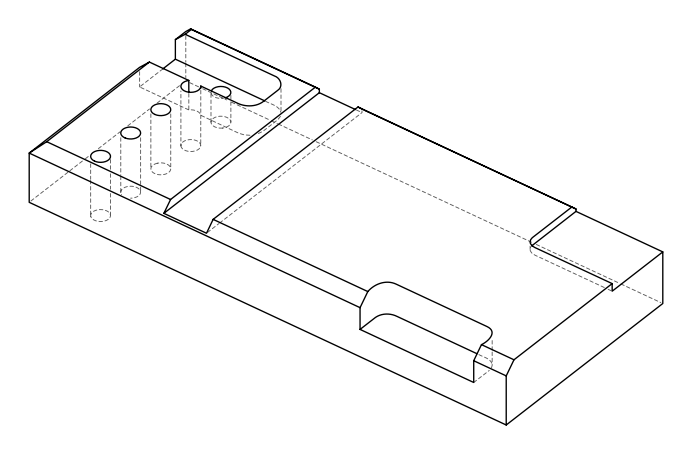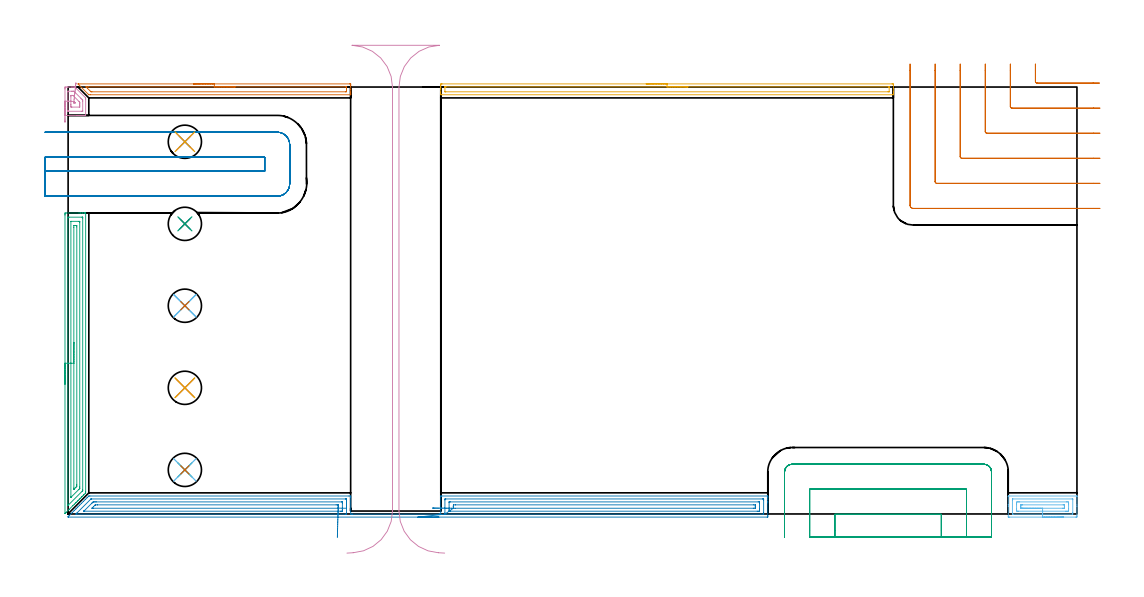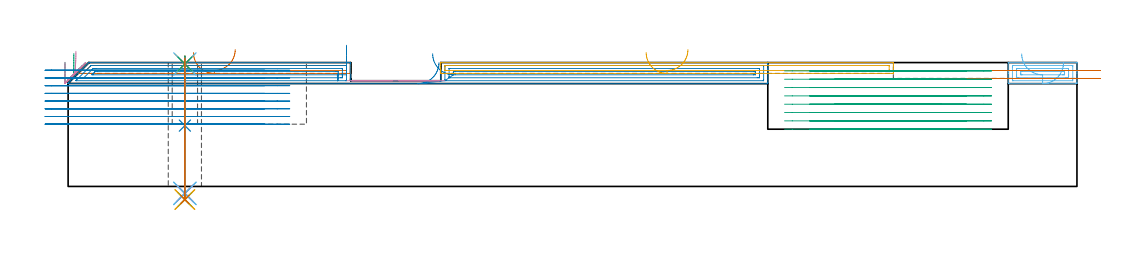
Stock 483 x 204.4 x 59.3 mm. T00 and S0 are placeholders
(PLAN: 25 operations, 13 tool changes, 48.2 min)
(1 AREA_MILL | FG_CHAMFER_SURFACE | UGT0205_001 | 2.24 min | 1859 mm3)
(2 AREA_MILL_1 | FG_CHAMFER_SURFACE_1 | UGT0205_001 | 10.01 min | 17399 mm3)
(3 AREA_MILL_2 | FG_CHAMFER_SURFACE_2 | UGT0205_001 | 4.67 min | 7018 mm3)
(4 AREA_MILL_3 | FG_CHAMFER_SURFACE_3 | UGT0205_001 | 0.6 min | 859 mm3)
(5 AREA_MILL_4 | FG_CHAMFER_SURFACE_4 | UGT0205_001 | 3.65 min | 3024 mm3)
(6 AREA_MILL_5 | FG_CHAMFER_SURFACE_5 | UGT0205_001 | 1.28 min | 1979 mm3)
(7 MILL_CORNER_NOTCH_RECTANGULAR | CORNER_NOTCH_RECTANGULAR | UGT0201_008 | Follow Part, ap 4, ae 75% | 2.65 min | 43957 mm3)
(8 MILL_SLOT | SLOT_PARTIAL_RECTANGULAR | UGT0201_008 | Follow Part, ap 4, ae 75% | 8.44 min | 154162 mm3)
(9 MILL_SLOT_1 | SLOT_PARTIAL_RECTANGULAR_1 | UGT0201_008 | Follow Part, ap 4, ae 75% | 10.9 min | 114329 mm3)
(10 MILL_RECTANGULAR_SLOT | SLOT_RECTANGULAR | UGT0201_019 | Follow Part, ap 10, ae 75% | 1.17 min | 74378 mm3)
(11 SPOT_DRILL | STEP1HOLE | NXT0321_9005460120000 | 0.03 min | 20 mm3)
(12 SPOT_DRILL_1 | STEP1HOLE_1 | NXT0321_9005460120000 | 0.03 min | 22 mm3)
(13 SPOT_DRILL_2 | STEP1HOLE_2 | NXT0321_9005460120000 | 0.03 min | 8 mm3)
(14 SPOT_DRILL_3 | STEP1HOLE_3 | NXT0321_9005460120000 | 0.04 min | 2 mm3)
(15 SPOT_DRILL_4 | STEP1HOLE_4 | NXT0321_9005460120000 | 0.03 min | 36 mm3)
(16 DRILL_THROUGH_HOLE_INTO_CENTER | STEP1HOLE | NXT0301_072 | 0.26 min | 4751 mm3)
(17 DRILL_TO_ENLARGE_THROUGH_HOLE | STEP1HOLE | UGT0301_241 | 0.27 min | 7025 mm3)
(18 DRILL_THROUGH_HOLE_INTO_CENTER_1 | STEP1HOLE_1 | NXT0301_072 | 0.26 min | 4721 mm3)
(19 DRILL_TO_ENLARGE_THROUGH_HOLE_1 | STEP1HOLE_1 | UGT0301_241 | 0.27 min | 7022 mm3)
(20 DRILL_THROUGH_HOLE_INTO_CENTER_2 | STEP1HOLE_2 | NXT0301_072 | 0.26 min | 4691 mm3)
(21 DRILL_TO_ENLARGE_THROUGH_HOLE_2 | STEP1HOLE_2 | UGT0301_241 | 0.27 min | 6341 mm3)
(22 DRILL_THROUGH_HOLE_INTO_CENTER_3 | STEP1HOLE_3 | NXT0301_072 | 0.15 min | 2391 mm3)
(23 DRILL_TO_ENLARGE_THROUGH_HOLE_3 | STEP1HOLE_3 | UGT0301_241 | 0.16 min | 3544 mm3)
(24 DRILL_THROUGH_HOLE_INTO_CENTER_4 | STEP1HOLE_4 | NXT0301_072 | 0.26 min | 4704 mm3)
(25 DRILL_TO_ENLARGE_THROUGH_HOLE_4 | STEP1HOLE_4 | UGT0301_241 | 0.27 min | 7007 mm3)
(TOOL UGT0205_001 | Chamfer Mill 20 x 3 x 45 deg. | D20 FL50 Z2)
(TOOL UGT0201_008 | End Mill 16 mm | D16 FL32 Z4)
(TOOL UGT0201_019 | End mill 40 mm | D40 FL63 Z6)
(TOOL NXT0321_9005460120000 | NC Spot Drill, 142deg, 12mm, Carbide, Uncoated | D12 PA142 FL30 Z2)
(TOOL NXT0301_072 | Carbide Drill 10.1mm [860.1-1010-051A1-MM 2214] | D10.1 PA140 FL71 Z2)
(TOOL UGT0301_241 | Twist Drill 15.9 mm | D15.9 PA118 FL120 Z2)
(OP 1 AREA_MILL)
G17 G21 G94 G90
T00 M6
G54
G17 G0 G90 X60. Y205.9 S1061 M3
G43 Z69.3 H0
Z64.1
G94 G1 X60.038 Z63.228 F250.
X60.152 Z62.364
X60.341 Z61.512
X60.603 Z60.68
X60.937 Z59.874
X61.34 Z59.1
X61.808 Z58.364
X62.34 Z57.672
X62.929 Z57.029
X63.572 Z56.44
X64.264 Z55.909
X65. Z55.44
X65.774 Z55.037
X66.58 Z54.703
X67.412 Z54.441
X68.264 Z54.252
X69.128 Z54.138
X70. Z54.1
X134.696 Y205.899 Z54.101
X135.103 Y205.896 Z54.102
X135.29 Y205.891 Z54.105
X135.3 Y205.495 Z54.5
Y205.212 Z54.784
Y204.617 Z55.378
Y203.172 Z56.825
Y201.983 Z58.012
Y201.361 Z58.638
Y200.986 Z59.013
X135.298 Y200.841 Z59.151
X135.29 Y200.702 Z59.288
X135.142 Y200.7 Z59.3
X10.658
X9.895 Y200.705 Z59.29
X9.844 Y200.754 Z59.242
X9.766 Y200.833 Z59.165
X5.057 Y205.543 Z54.457
X4.858 Y205.744 Z54.256
X4.719 Y205.893 Z54.106
X4.858 Y205.9 Z54.1
X70.
Y204.486 Z55.514
X132.911 Y204.485 Z55.515
X133.046
X133.262 Y204.48 Z55.52
X133.283 Y204.479 Z55.521
X133.29 Y204.469 Z55.531
X133.296 Y204.44 Z55.56
X133.298 Y204.412 Z55.588
X133.3 Y204.235 Z55.765
Y203.739 Z56.261
Y203.357 Z56.643
X133.298 Y202.861 Z57.139
X133.294 Y202.484 Z57.516
X133.281 Y202.121 Z57.879
X132.911 Y202.116 Z57.884
X132.777 Y202.115 Z57.885
X11.416
X11.038 Y202.119 Z57.881
X10.948 Y202.121 Z57.879
X10.826 Y202.235 Z57.765
X10.658 Y202.394 Z57.606
X9.311 Y203.739 Z56.261
X8.874 Y204.177 Z55.823
X8.65 Y204.406 Z55.594
X8.611 Y204.45 Z55.55
X8.589 Y204.479 Z55.521
X8.633 Y204.48 Z55.52
X8.874 Y204.484 Z55.516
X9.008 Y204.485 Z55.515
X9.766 Y204.486 Z55.514
X70.
X70.872 Z55.552
X71.736 Z55.666
X72.588 Z55.855
X73.42 Z56.117
X74.226 Z56.451
X75. Z56.854
X75.736 Z57.323
X76.428 Z57.854
X77.071 Z58.443
X77.66 Z59.086
X78.192 Z59.778
X78.66 Z60.514
X79.063 Z61.288
X79.397 Z62.094
X79.659 Z62.926
X79.848 Z63.778
X79.962 Z64.643
X80. Z65.514
G0 Z69.3
M5
M2
(OP 2 AREA_MILL_1)
G17 G21 G94 G90
T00 M6
G54
G17 G0 G90 X177.52 Y-1.5 S1061 M3
G43 Z69.3 H0
Z59.2
G94 G1 X177.482 Z58.328 F250.
X177.368 Z57.464
X177.179 Z56.612
X176.917 Z55.78
X176.583 Z54.974
X176.18 Z54.2
X175.711 Z53.464
X175.18 Z52.772
X174.591 Z52.129
X173.948 Z51.54
X173.256 Z51.008
X172.52 Z50.54
X171.746 Z50.137
X170.94 Z49.803
X170.108 Z49.541
X169.256 Z49.352
X168.391 Z49.238
X167.52 Z49.2
X0.04
X0.015 Y-1.472 Z49.228
X0.004 Y-1.45 Z49.249
X0.007 Y-1.353 Z49.346
X0.009 Y-1.302 Z49.397
X0.16 Y-1.143 Z49.557
X0.373 Y-0.926 Z49.774
X1.052 Y-0.247 Z50.452
X1.945 Y0.645 Z51.344
X2.837 Y1.538 Z52.237
X3.73 Y2.43 Z53.129
X4.622 Y3.323 Z54.022
X5.515 Y4.215 Z54.914
X6.407 Y5.108 Z55.807
X7.3 Y6. Z56.699
X8.192 Y6.892 Z57.592
X9.085 Y7.785 Z58.484
X9.764 Y8.464 Z59.163
X9.912 Y8.604 Z59.296
X10.411 Y8.6 Z59.3
X134.478
X135.29 Y8.594 Z59.292
X135.294 Y8.466 Z59.165
X135.3 Y8.055 Z58.753
Y-0.1 Z50.6
X135.84
X136.002 Y-0.095 Z50.59
X136.083 Y-0.1 Z50.6
X177.63
X177.71 Y-0.095 Z50.59
X177.711
X177.72 Z50.591
X177.841 Y-0.1 Z50.6
X178.21 Y-0.099 Z50.599
X178.4
X178.401 Y8.261 Z58.956
X178.406 Y8.518 Z59.212
X178.41 Y8.603 Z59.297
X178.649 Y8.6 Z59.3
X334.84
X334.99 Y8.597 Z59.288
X334.993 Y8.55 Z59.241
X335. Y8.176 Z58.875
Y7.754 Z58.453
Y7.116 Z57.811
Y5.906 Z56.603
Y5.333 Z56.027
Y-0.908 Z49.79
X334.998 Y-1.196 Z49.501
X334.99 Y-1.492 Z49.206
X334.694 Y-1.499 Z49.199
X167.52 Y-1.5 Z49.2
X180.41 Y-0.079 Z50.621
X180.407 Y-0.016 Z50.684
X180.401 Y0.47 Z51.17
Y6.71 Z57.41
X180.407 Y7.116 Z57.816
X180.41 Y7.17 Z57.87
X180.609 Y7.18 Z57.88
X180.748 Y7.184 Z57.884
X180.818 Y7.186 Z57.886
X332.609 Y7.185 Z57.885
X332.679 Y7.184 Z57.884
X332.818 Y7.179 Z57.879
X332.99 Y7.165 Z57.865
X332.993 Y7.116 Z57.816
X332.999 Y6.727 Z57.427
Y0.486 Z51.186
X332.993 Y-0.016 Z50.684
X332.99 Y-0.063 Z50.637
X332.976 Y-0.079 Z50.621
X332.888 Y-0.082 Z50.618
X332.749 Y-0.085 Z50.615
X180.817
X180.41 Y-0.079 Z50.621
X182.418 Y1.335 Z52.035
X182.41 Y1.495 Z52.195
X182.404 Y1.767 Z52.467
X182.4 Y2.039 Z52.739
X182.401 Y5.604 Z56.304
X182.405 Y5.695 Z56.395
X182.41 Y5.762 Z56.462
X182.454 Y5.765 Z56.465
X182.672 Y5.768 Z56.468
X183.126 Y5.771 Z56.471
X330.386
X330.824 Y5.769 Z56.469
X330.969 Y5.767 Z56.467
X330.986 Y5.765 Z56.465
X330.992 Y5.719 Z56.419
X330.997 Y5.626 Z56.326
X330.999 Y5.509 Z56.209
X331. Y5.333 Z56.033
Y2.483 Z53.183
X330.999 Y1.767 Z52.467
X330.998 Y1.593 Z52.293
X330.99 Y1.416 Z52.116
X330.98 Y1.335 Z52.035
X330.933 Y1.333 Z52.033
X330.824 Y1.33 Z52.03
X330.371 Y1.329 Z52.029
X329.932 Y1.328 Z52.028
X183.111 Y1.329 Z52.029
X182.672 Y1.33 Z52.03
X182.526 Y1.332 Z52.032
X182.418 Y1.335 Z52.035
X184.457 Y2.75 Z53.45
X184.406 Y3.55 Z54.25
X184.404 Y3.603 Z54.303
X184.457 Y4.35 Z55.05
X184.547 Y4.352 Z55.052
X185.35 Y4.357 Z55.057
X185.434
X328.232
X328.961 Y4.35 Z55.05
X328.99 Y4.343 Z55.043
X328.993 Y4.297 Z54.997
X328.997 Y4.196 Z54.896
X328.999 Y3.994 Z54.694
X329. Y3.589 Z54.289
X328.999 Y3.124 Z53.824
X328.997 Y2.911 Z53.611
X328.993 Y2.805 Z53.505
X328.99 Y2.757 Z53.457
X328.949 Y2.749 Z53.449
X328.147 Y2.743 Z53.443
X328.062
X185.265
X184.457 Y2.75 Z53.45
X183.586 Y2.757 Z53.495
X182.722 Y2.764 Z53.615
X181.872 Y2.77 Z53.811
X181.042 Y2.777 Z54.08
X180.239 Y2.783 Z54.42
X179.468 Y2.79 Z54.829
X178.736 Y2.795 Z55.304
X178.048 Y2.801 Z55.841
X177.41 Y2.806 Z56.435
X176.826 Y2.811 Z57.083
X176.3 Y2.815 Z57.779
X175.837 Y2.819 Z58.519
X175.441 Y2.822 Z59.296
X175.113 Y2.824 Z60.104
X174.858 Y2.826 Z60.938
X174.676 Y2.828 Z61.792
X174.569 Y2.829 Z62.657
X174.538 Z63.529
G0 Z69.3
X133.3 Y2.75
Z67.592
G1 Y3.339 Z66.949
Y3.87 Z66.257
Y4.339 Z65.521
Y4.742 Z64.747
Y5.076 Z63.941
Y5.338 Z63.109
Y5.527 Z62.257
Y5.641 Z61.392
Y5.679 Z60.521
Y5.641 Z59.649
Y5.527 Z58.784
Y5.338 Z57.933
Y5.076 Z57.101
Y4.742 Z56.295
Y4.339 Z55.521
Y3.87 Z54.785
Y3.339 Z54.093
Y2.75 Z53.45
Y0.269 Z50.969
X133.299 Y-0.016 Z50.684
X133.298 Y-0.054 Z50.646
X133.295 Y-0.072 Z50.628
X133.293 Y-0.076 Z50.624
X133.251 Y-0.079 Z50.621
X132.972 Y-0.084 Z50.616
X132.833 Y-0.086 Z50.614
X4.106 Y-0.085 Z50.615
X3.966 Y-0.083 Z50.617
X3.703 Y-0.079 Z50.621
X3.744 Y-0.016 Z50.684
X3.957 Y0.203 Z50.903
X4.176 Y0.426 Z51.126
X10.645 Y6.894 Z57.594
X10.872 Y7.116 Z57.816
X10.923 Y7.161 Z57.861
X10.948 Y7.179 Z57.879
X11.246 Y7.186 Z57.886
X132.763 Y7.185 Z57.885
X132.902 Y7.184 Z57.884
X133.181 Y7.179 Z57.879
X133.291 Y7.172 Z57.872
X133.294 Y7.156 Z57.856
X133.296 Y7.116 Z57.816
X133.3 Y6.51 Z57.21
Y6.225 Z56.925
Y2.75 Z53.45
X131.3
Y2.659 Z53.359
Y2.267 Z52.967
X131.297 Y1.767 Z52.467
X131.291 Y1.384 Z52.084
X131.283 Y1.335 Z52.035
X131.237 Y1.333 Z52.033
X131.128 Y1.331 Z52.031
X130.908 Y1.329 Z52.029
X130.455 Y1.328 Z52.028
X7.674 Y1.329 Z52.029
X7.586 Y1.331 Z52.031
X7.55 Y1.333 Z52.033
X7.546 Y1.335 Z52.035
X7.556 Y1.349 Z52.049
X7.6 Y1.398 Z52.098
X7.666 Y1.467 Z52.167
X7.746 Y1.547 Z52.247
X11.424 Y5.225 Z55.925
X11.534 Y5.333 Z56.033
X11.876 Y5.665 Z56.365
X11.994 Y5.765 Z56.465
X12.208 Y5.767 Z56.467
X12.663 Y5.77 Z56.47
X13.101 Y5.771 Z56.471
X13.554 Y5.772 Z56.472
X131.055 Y5.771 Z56.471
X131.172 Y5.77 Z56.47
X131.249 Y5.767 Z56.467
X131.286 Y5.765 Z56.465
X131.29 Y5.724 Z56.424
X131.296 Y5.333 Z56.033
X131.3 Y4.942 Z55.642
Y2.75 Z53.45
X129.292 Y2.805 Z53.505
X129.29 Y2.749 Z53.449
X129.274 Y2.747 Z53.447
X129.224 Y2.745 Z53.445
X129.123 Y2.743 Z53.443
X129.039
X12.124
X11.513 Y2.748 Z53.448
X11.417 Y2.749 Z53.449
X11.461 Y2.8 Z53.5
X11.55 Y2.896 Z53.596
X11.657 Y3.007 Z53.707
X11.758 Y3.109 Z53.809
X12.208 Y3.56 Z54.26
X12.65 Y4. Z54.7
X12.802 Y4.15 Z54.85
X12.925 Y4.269 Z54.969
X13.006 Y4.345 Z55.045
X13.101 Y4.351 Z55.051
X13.188 Y4.354 Z55.054
X13.993 Y4.357 Z55.057
X14.078
X128.315
X129.123 Y4.356 Z55.056
X129.211 Y4.354 Z55.054
X129.28 Y4.35 Z55.05
X129.293 Y4.329 Z55.029
X129.296 Y4.319 Z55.019
X129.299 Y4.266 Z54.966
X129.3 Y3.55 Z54.25
Y3.374 Z54.074
X129.292 Y2.805 Z53.505
X129.274 Y2.162 Z52.916
X129.255 Y1.47 Z52.385
X129.234 Y0.735 Z51.916
X129.213 Y-0.039 Z51.514
X129.191 Y-0.845 Z51.18
X129.168 Y-1.676 Z50.918
X129.144 Y-2.528 Z50.729
X129.12 Y-3.392 Z50.616
X129.096 Y-4.264 Z50.578
X129.072 Y-5.135 Z50.616
X129.048 Y-6. Z50.73
X129.025 Y-6.851 Z50.919
X129.002 Y-7.682 Z51.181
X128.979 Y-8.488 Z51.515
X128.958 Y-9.262 Z51.918
X128.938 Y-9.997 Z52.387
X128.919 Y-10.689 Z52.918
X128.901 Y-11.332 Z53.508
G0 Z69.3
M5
M2
(OP 3 AREA_MILL_2)
G17 G21 G94 G90
T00 M6
G54
G17 G0 G90 X-1.5 Y62.15 S1061 M3
G43 Z69.3 H0
Z59.4
G94 G1 Y62.188 Z58.528 F250.
Y62.302 Z57.664
Y62.491 Z56.812
Y62.753 Z55.98
Y63.087 Z55.174
Y63.49 Z54.4
Y63.959 Z53.664
Y64.49 Z52.972
Y65.079 Z52.329
Y65.722 Z51.74
Y66.414 Z51.208
Y67.15 Z50.74
Y67.924 Z50.337
Y68.73 Z50.003
Y69.562 Z49.741
Y70.414 Z49.552
Y71.278 Z49.438
Y72.15 Z49.4
Y143.132
X-1.499 Y143.502 Z49.401
X-1.494 Y144.018 Z49.403
X-1.492 Y144.092 Z49.406
X-0.981 Y144.1 Z49.916
X5.222 Z56.116
X5.807 Z56.704
X6.109 Z57.005
X6.693 Z57.59
X6.995 Z57.89
X7.598 Z58.497
X7.881 Z58.78
X8.047 Z58.946
X8.375 Y144.093 Z59.267
X8.397 Y144.09 Z59.288
X8.4 Y143.948 Z59.3
Y10.609
X8.401 Y10.105 Z59.281
X8.335 Y10.034 Z59.233
X7.571 Y9.271 Z58.471
X7.29 Y8.988 Z58.185
X6.679 Y8.379 Z57.579
X6.404 Y8.102 Z57.299
X5.707 Y7.407 Z56.607
X5.343 Y7.041 Z56.239
X4.798 Y6.497 Z55.697
X4.451 Y6.149 Z55.347
X3.888 Y5.588 Z54.788
X3.559 Y5.257 Z54.455
X2.979 Y4.679 Z53.879
X2.268 Y3.968 Z53.168
X0.496 Y2.195 Z51.395
X-0.902 Y0.798 Z49.997
X-1.347 Y0.352 Z49.55
X-1.424 Y0.277 Z49.473
X-1.491 Y0.214 Z49.405
X-1.498 Y0.315 Z49.402
X-1.499 Y0.352 Z49.401
X-1.5 Y72.15 Z49.4
X-0.086 Z50.814
Y141.718
X-0.082 Y141.939 Z50.818
X-0.079 Y142.048 Z50.821
X-0.07 Y142.09 Z50.83
X0.033 Y142.093 Z50.933
X0.413 Y142.099 Z51.313
X6.616 Z57.516
X6.853 Y142.096 Z57.753
X6.945 Y142.092 Z57.845
X6.979 Y142.089 Z57.879
X6.981 Y142.046 Z57.881
X6.983 Y141.94 Z57.883
X6.986 Y141.728 Z57.886
Y11.51
X6.984 Y11.28 Z57.884
X6.981 Y11.17 Z57.881
X6.979 Y11.146 Z57.879
X6.966 Y11.128 Z57.866
X6.933 Y11.089 Z57.833
X6.727 Y10.878 Z57.627
X0.06 Y4.21 Z50.96
X-0.031 Y4.122 Z50.869
X-0.057 Y4.098 Z50.843
X-0.077 Y4.083 Z50.823
X-0.086 Y4.365 Z50.814
Y72.15
X1.328 Z52.228
X1.329 Y140.022 Z52.229
X1.33 Y140.066 Z52.23
X1.332 Y140.087 Z52.232
X1.334 Y140.09 Z52.234
X1.349 Y140.093 Z52.249
X1.514 Y140.099 Z52.414
X5.222 Z56.122
X5.387 Y140.096 Z56.287
X5.496 Y140.09 Z56.396
X5.565 Y140.085 Z56.465
X5.567 Y140.051 Z56.467
X5.569 Y139.935 Z56.469
X5.571 Y139.584 Z56.471
Y12.934
X5.569 Y12.393 Z56.469
X5.566 Y12.218 Z56.466
X5.564 Y12.178 Z56.464
X5.544 Y12.153 Z56.444
X5.505 Y12.109 Z56.405
X5.222 Y11.822 Z56.122
X5.063 Y11.662 Z55.963
X1.333 Y7.933 Z52.233
X1.331 Z52.231
X1.33 Y7.938 Z52.23
X1.329 Y8.284 Z52.229
X1.328 Y72.15 Z52.228
X2.743 Z53.643
Y137.259
X2.746 Y137.968 Z53.646
X2.749 Y138.071 Z53.649
X2.751 Y138.09 Z53.651
X2.772 Y138.093 Z53.672
X2.823 Y138.096 Z53.723
X3.032 Y138.099 Z53.932
X3.45 Y138.1 Z54.35
X3.501 Z54.401
X3.884 Y138.094 Z54.784
X4.076 Y138.09 Z54.976
X4.15 Y138.076 Z55.05
X4.152 Y138.016 Z55.052
X4.157 Y137.44 Z55.057
Y14.176
X4.153 Y13.469 Z55.053
X4.15 Y13.284 Z55.05
X4.142 Y13.202 Z55.042
X4.075 Y13.131 Z54.975
X3.972 Y13.023 Z54.872
X3.841 Y12.891 Z54.741
X3.45 Y12.498 Z54.35
X2.953 Y12.001 Z53.853
X2.891 Y11.94 Z53.791
X2.822 Y11.874 Z53.722
X2.761 Y11.819 Z53.661
X2.75 Y11.811 Z53.65
X2.748 Y11.83 Z53.648
X2.746 Y11.883 Z53.646
X2.743 Y12.212 Z53.643
Y12.393
Y72.15
Y73.022 Z53.681
Y73.887 Z53.795
Y74.738 Z53.983
Y75.57 Z54.246
Y76.376 Z54.58
Y77.15 Z54.982
Y77.886 Z55.451
Y78.578 Z55.982
Y79.221 Z56.572
Y79.811 Z57.215
Y80.342 Z57.907
Y80.81 Z58.643
Y81.213 Z59.416
Y81.547 Z60.222
Y81.809 Z61.054
Y81.998 Z61.906
Y82.112 Z62.771
Y82.15 Z63.643
G0 Z69.3
M5
M2
(OP 4 AREA_MILL_3)
G17 G21 G94 G90
T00 M6
G54
G17 G0 G90 X-1.5 Y187.6 S1061 M3
G43 Z69.3 H0
Z59.4
G94 G1 Y187.638 Z58.528 F250.
Y187.752 Z57.664
Y187.941 Z56.812
Y188.203 Z55.98
Y188.537 Z55.174
Y188.94 Z54.4
Y189.408 Z53.664
Y189.94 Z52.972
Y190.529 Z52.329
Y191.172 Z51.74
Y191.864 Z51.208
Y192.6 Z50.74
Y193.374 Z50.337
Y194.18 Z50.003
Y195.012 Z49.741
Y195.864 Z49.552
Y196.728 Z49.438
Y197.6 Z49.4
Y203.461
X-1.499 Y203.83 Z49.401
X-1.493 Y204.343 Z49.402
X-1.491 Y204.392 Z49.404
X-0.981 Y204.4 Z49.913
X-0.345 Z50.553
X-0.095 Z50.802
X1.677 Z52.573
X2.177 Z53.076
X2.564 Z53.462
X3.104 Z54.002
X3.2 Z54.097
X3.771 Y203.83 Z54.669
X8.334 Y199.266 Z59.231
X8.397 Y199.195 Z59.289
X8.4 Y198.49 Z59.3
Y190.925
X8.397 Y190.81 Z59.288
X8.38 Y190.807 Z59.271
X8.108 Y190.8 Z59.006
X7.382 Z58.281
X6.608 Z57.507
X6.109 Z57.005
X5.859 Z56.756
X5.223 Z56.119
X4.973 Z55.87
X4.336 Z55.23
X-1.215 Z49.681
X-1.301 Y190.801 Z49.596
X-1.491 Y190.81 Z49.405
X-1.499 Y191. Z49.399
X-1.5 Y191.37 Z49.4
Y197.6
X-0.086 Z50.814
Y202.04
X-0.084 Y202.27 Z50.816
X-0.081 Y202.378 Z50.819
X-0.08 Y202.385 Z50.82
X-0.066 Y202.39 Z50.834
X-0.006 Y202.395 Z50.894
X0.094 Y202.398 Z50.994
X1.677 Y202.4 Z52.577
X2.216 Y202.399 Z53.116
X2.564 Y202.393 Z53.464
X2.679 Y202.39 Z53.579
X2.762 Y202.376 Z53.662
X2.829 Y202.313 Z53.729
X3.099 Y202.05 Z53.999
X6.109 Y199.041 Z57.009
X6.658 Y198.49 Z57.558
X6.842 Y198.299 Z57.742
X6.979 Y198.155 Z57.879
X6.981 Y198.049 Z57.881
X6.986 Y197.609 Z57.886
Y193.16
X6.984 Y192.93 Z57.884
X6.981 Y192.822 Z57.881
X6.98 Y192.815 Z57.88
X6.966 Y192.81 Z57.866
X6.906 Y192.804 Z57.806
X6.806 Y192.802 Z57.706
X6.457 Y192.8 Z57.357
X0.041 Y192.801 Z50.941
X-0.031 Y192.803 Z50.869
X-0.061 Y192.806 Z50.839
X-0.078 Y192.81 Z50.822
X-0.079 Y192.826 Z50.821
X-0.083 Y192.93 Z50.817
X-0.086 Y193.141 Z50.814
Y197.6
X1.328 Z52.228
X1.329 Y199.73 Z52.229
X1.333 Y200.27 Z52.233
X1.335 Y200.356 Z52.235
X1.338 Y200.39 Z52.238
X1.418 Y200.394 Z52.318
X1.549 Y200.399 Z52.449
X1.677 Y200.4 Z52.577
X1.807 Y200.399 Z52.707
X2.066 Y200.395 Z52.966
X2.239 Y200.39 Z53.139
X2.311 Y200.378 Z53.211
X2.334 Y200.358 Z53.234
X2.43 Y200.27 Z53.33
X5.223 Y197.478 Z56.123
X5.413 Y197.285 Z56.313
X5.507 Y197.186 Z56.407
X5.552 Y197.137 Z56.452
X5.565 Y197.104 Z56.465
X5.566 Y197.06 Z56.466
X5.57 Y196.71 Z56.47
X5.571 Y196.36 Z56.471
Y195.82
Y195.47
X5.567 Y194.93 Z56.467
X5.565 Y194.844 Z56.465
X5.562 Y194.81 Z56.462
X5.482 Y194.806 Z56.382
X5.351 Y194.801 Z56.251
X1.806 Z52.706
X1.677 Y194.803 Z52.577
X1.548 Y194.809 Z52.448
X1.335 Y194.823 Z52.235
X1.333 Y194.93 Z52.233
X1.33 Y195.279 Z52.23
X1.329 Y195.82 Z52.229
X1.328 Y196.171 Z52.228
Y197.6
X2.752 Y197.443 Z53.652
X2.757 Y197.483 Z53.657
X3.092 Y197.159 Z53.992
X3.45 Y196.801 Z54.35
X3.36 Y196.8 Z54.26
X3.017 Y196.802 Z53.917
X2.845 Y196.805 Z53.745
X2.76 Y196.81 Z53.66
X2.749 Y196.813 Z53.649
X2.747 Y196.826 Z53.647
X2.745 Y196.857 Z53.645
X2.749 Y197.414 Z53.649
X2.752 Y197.443 Z53.652
X2.847 Y198.3 Z53.785
X2.94 Y199.142 Z53.993
X3.03 Y199.963 Z54.273
X3.118 Y200.757 Z54.625
X3.202 Y201.517 Z55.044
X3.281 Y202.238 Z55.529
X3.356 Y202.914 Z56.075
X3.425 Y203.54 Z56.679
X3.488 Y204.112 Z57.335
X3.545 Y204.625 Z58.038
X3.594 Y205.074 Z58.784
X3.637 Y205.458 Z59.567
X3.671 Y205.772 Z60.38
X3.698 Y206.014 Z61.217
X3.717 Y206.184 Z62.073
X3.727 Y206.278 Z62.94
X3.729 Y206.297 Z63.812
X3.723 Y206.24 Z64.683
G0 Z69.3
M5
M2
(OP 5 AREA_MILL_4)
G17 G21 G94 G90
T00 M6
G54
G17 G0 G90 X276.75 Y205.9 S1061 M3
G43 Z69.3 H0
Z64.1
G94 G1 X276.788 Z63.229 F250.
X276.902 Z62.364
X277.091 Z61.512
X277.353 Z60.68
X277.687 Z59.874
X278.09 Z59.1
X278.559 Z58.364
X279.09 Z57.672
X279.679 Z57.029
X280.322 Z56.44
X281.014 Z55.909
X281.75 Z55.44
X282.524 Z55.037
X283.33 Z54.703
X284.162 Z54.441
X285.014 Z54.252
X285.878 Z54.138
X286.75 Z54.1
X394.473 Y205.899 Z54.101
X394.881 Y205.896 Z54.102
X395.09 Y205.892 Z54.105
X395.1 Y205.495 Z54.501
Y203.739 Z56.255
Y202.336 Z57.66
Y201.983 Z58.012
Y201.277 Z58.723
Y201.025 Z58.974
X395.098 Y200.861 Z59.132
X395.09 Y200.702 Z59.289
X394.92 Y200.7 Z59.3
X178.58
X178.41 Y200.702 Z59.289
X178.402 Y200.861 Z59.132
X178.4 Y201.025 Z58.974
Y201.277 Z58.723
Y201.983 Z58.012
Y203.214 Z56.783
Y203.739 Z56.255
Y204.355 Z55.641
Y204.617 Z55.378
Y205.233 Z54.763
X178.403 Y205.495 Z54.501
X178.41 Y205.892 Z54.105
X178.619 Y205.896 Z54.102
X179.027 Y205.9 Z54.1
X286.75
Y204.486 Z55.514
X392.685 Y204.485 Z55.515
X392.821 Y204.484 Z55.516
X393.047 Y204.479 Z55.521
X393.091 Y204.474 Z55.526
X393.095 Y204.443 Z55.557
X393.098 Y204.409 Z55.591
X393.1 Y204.21 Z55.79
X393.099 Y202.318 Z57.682
X393.095 Y202.209 Z57.791
X393.09 Y202.138 Z57.862
X393.082 Y202.121 Z57.879
X393.064 Y202.119 Z57.881
X392.685 Y202.115 Z57.885
X392.551 Y202.114 Z57.886
X180.815 Y202.115 Z57.885
X180.679 Y202.116 Z57.884
X180.453 Y202.121 Z57.879
X180.409 Y202.126 Z57.874
X180.405 Y202.157 Z57.843
X180.402 Y202.191 Z57.809
X180.4 Y202.39 Z57.61
X180.401 Y204.282 Z55.718
X180.405 Y204.391 Z55.609
X180.41 Y204.462 Z55.538
X180.418 Y204.479 Z55.521
X180.436 Y204.481 Z55.519
X180.815 Y204.485 Z55.515
X180.949 Y204.486 Z55.514
X286.75
X287.622 Z55.552
X288.487 Z55.666
X289.338 Z55.855
X290.17 Z56.117
X290.976 Z56.451
X291.75 Z56.854
X292.486 Z57.323
X293.178 Z57.854
X293.821 Z58.443
X294.41 Z59.086
X294.942 Z59.778
X295.41 Z60.514
X295.813 Z61.288
X296.147 Z62.094
X296.409 Z62.926
X296.598 Z63.778
X296.712 Z64.643
X296.75 Z65.514
G0 Z69.3
M5
M2
(OP 6 AREA_MILL_5)
G17 G21 G94 G90
T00 M6
G54
G17 G0 G90 X476.55 Y-1.5 S1061 M3
G43 Z69.3 H0
Z59.2
G94 G1 X476.512 Z58.328 F250.
X476.398 Z57.464
X476.209 Z56.612
X475.947 Z55.78
X475.613 Z54.974
X475.21 Z54.2
X474.742 Z53.464
X474.21 Z52.772
X473.621 Z52.129
X472.978 Z51.54
X472.286 Z51.008
X471.55 Z50.54
X470.776 Z50.137
X469.97 Z49.803
X469.138 Z49.541
X468.286 Z49.352
X467.422 Z49.238
X466.55 Z49.2
X450.609
X450.308 Y-1.496 Z49.202
X450.11 Y-1.491 Z49.205
X450.1 Y-1.286 Z49.41
Y3.55 Z54.244
Y4.307 Z55.006
Y4.442 Z55.14
Y8.422 Z59.121
X450.107 Y8.58 Z59.274
X450.11 Y8.596 Z59.29
X450.167 Y8.6 Z59.3
X482.934
X482.99 Y8.596 Z59.29
X482.993 Y8.58 Z59.274
X483. Y8.422 Z59.12
Y4.308 Z55.006
Y3.55 Z54.244
Y-0.908 Z49.788
X482.997 Y-1.289 Z49.407
X482.99 Y-1.491 Z49.205
X482.789 Y-1.499 Z49.199
X482.491 Y-1.5 Z49.2
X466.55
Y-0.086 Z50.614
X452.381
X452.311 Y-0.085 Z50.615
X452.174 Y-0.08 Z50.62
X452.109 Y-0.075 Z50.625
X452.105 Y-0.056 Z50.644
X452.102 Y-0.016 Z50.684
X452.1 Y0.266 Z50.966
X452.101 Y6.506 Z57.206
X452.11 Y7.116 Z57.816
X452.113 Y7.179 Z57.879
X452.242 Y7.184 Z57.884
X452.312 Y7.185 Z57.885
X480.719 Y7.186 Z57.886
X480.789 Y7.185 Z57.885
X480.926 Y7.18 Z57.88
X480.991 Y7.175 Z57.875
X480.995 Y7.156 Z57.856
X480.998 Y7.116 Z57.816
X481. Y6.834 Z57.534
X480.999 Y0.594 Z51.294
X480.99 Y-0.016 Z50.684
X480.987 Y-0.079 Z50.621
X480.858 Y-0.084 Z50.616
X480.788 Y-0.085 Z50.615
X466.55 Y-0.086 Z50.614
Y1.328 Z52.028
X455.037 Y1.329 Z52.029
X454.585 Y1.331 Z52.031
X454.152 Y1.335 Z52.035
X454.106 Y1.767 Z52.467
X454.102 Y1.817 Z52.517
X454.1 Y2.659 Z53.359
Y4.442 Z55.142
X454.102 Y5.333 Z56.033
X454.103 Y5.382 Z56.082
X454.152 Y5.764 Z56.464
X454.604 Y5.769 Z56.469
X455.037 Y5.771 Z56.471
X455.487
X478.063
X478.515 Y5.769 Z56.469
X478.948 Y5.764 Z56.464
X478.994 Y5.333 Z56.033
X478.998 Y5.283 Z55.983
X479. Y4.442 Z55.142
Y2.659 Z53.359
X478.998 Y1.767 Z52.467
X478.996 Y1.718 Z52.418
X478.948 Y1.335 Z52.035
X478.496 Y1.331 Z52.031
X478.063 Y1.329 Z52.029
X477.613 Y1.328 Z52.028
X466.55
Y2.743 Z53.443
X456.725
X456.376 Y2.745 Z53.445
X456.201 Y2.747 Z53.447
X456.122 Y2.749 Z53.449
X456.11 Y2.803 Z53.503
X456.101 Y3.37 Z54.07
X456.102 Y3.55 Z54.25
X456.108 Y4.255 Z54.955
X456.116 Y4.35 Z55.05
X456.207 Y4.353 Z55.053
X456.408 Y4.355 Z55.055
X456.808 Y4.357 Z55.057
X456.892
X476.375
X476.724 Y4.355 Z55.055
X476.899 Y4.353 Z55.053
X476.978 Y4.351 Z55.051
X476.99 Y4.297 Z54.997
X476.999 Y3.73 Z54.43
X476.998 Y3.55 Z54.25
X476.992 Y2.845 Z53.545
X476.984 Y2.75 Z53.45
X476.893 Y2.747 Z53.447
X476.692 Y2.745 Z53.445
X476.291 Y2.743 Z53.443
X476.208
X466.55
X465.678 Z53.481
X464.814 Z53.595
X463.962 Z53.783
X463.13 Z54.046
X462.324 Z54.38
X461.55 Z54.782
X460.814 Z55.251
X460.122 Z55.782
X459.479 Z56.372
X458.89 Z57.015
X458.358 Z57.707
X457.89 Z58.443
X457.487 Z59.216
X457.153 Z60.022
X456.891 Z60.854
X456.702 Z61.706
X456.588 Z62.571
X456.55 Z63.443
G0 Z69.3
M5
M2
(OP 7 MILL_CORNER_NOTCH_RECTANGULAR)
G17 G21 G94 G90
T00 M6
G54
G17 G0 G90 X463.1 Y215.4 S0 M3
G43 Z69.3 H0
Z55.5
G94 G1 Y212.4 F250.
Y207.094 F500.
G3 X463.894 Y206.3 R0.8
G1 X490.771
X493.771 F250.
G0 Z69.3
X451.1 Y215.4
Z55.5
G1 Y212.4
Y195.095 F500.
G3 X451.895 Y194.3 R0.8
G1 X491.
X494. F250.
G0 Z69.3
X439.1 Y215.4
Z55.5
G1 Y212.4
Y183.095 F500.
G3 X439.895 Y182.3 R0.8
G1 X491.
X494. F250.
G0 Z69.3
X427.1 Y215.4
Z55.5
G1 Y212.4
Y171.095 F500.
G3 X427.895 Y170.3 R0.8
G1 X491.
X494. F250.
G0 Z69.3
X415.1 Y215.4
Z55.5
G1 Y212.4
Y159.095 F500.
G3 X415.895 Y158.3 R0.8
G1 X491.
X494. F250.
G0 Z69.3
X403.1 Y215.4
Z55.5
G1 Y212.4
Y147.8 F500.
G3 X404.6 Y146.3 R1.5
G1 X491.
X494. F250.
G0 Z69.3
X463.1 Y215.4
Z51.7
G1 Y212.4
Y207.094 F500.
G3 X463.894 Y206.3 R0.8
G1 X490.771
X493.771 F250.
G0 Z69.3
X451.1 Y215.4
Z51.7
G1 Y212.4
Y195.095 F500.
G3 X451.895 Y194.3 R0.8
G1 X491.
X494. F250.
G0 Z69.3
X439.1 Y215.4
Z51.7
G1 Y212.4
Y183.095 F500.
G3 X439.895 Y182.3 R0.8
G1 X491.
X494. F250.
G0 Z69.3
X427.1 Y215.4
Z51.7
G1 Y212.4
Y171.095 F500.
G3 X427.895 Y170.3 R0.8
G1 X491.
X494. F250.
G0 Z69.3
X415.1 Y215.4
Z51.7
G1 Y212.4
Y159.096 F500.
G3 X415.896 Y158.3 R0.8
G1 X491.
X494. F250.
G0 Z69.3
X403.1 Y215.4
Z51.7
G1 Y212.4
Y147.8 F500.
G3 X404.6 Y146.3 R1.5
G1 X491.
X494. F250.
G0 Z69.3
M5
M2
(OP 8 MILL_SLOT)
G17 G21 G94 G90
T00 M6
G54
G17 G0 G90 X-11. Y164.1 S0 M3
G43 Z69.3 H0
Z55.612
G94 G1 X-8. F250.
X94.1 F500.
Y170.8
X-8.
X-11. F250.
Y152.1
X-8.
X100.1 F500.
G3 X106.1 Y158.1 R6.
G1 Y176.8
G3 X100.1 Y182.8 R6.
G1 X-8.
X-11. F250.
G0 Y164.1 Z51.925
G1 X-8.
X94.1 F500.
Y170.8
X-8.
X-11. F250.
Y152.1
X-8.
X100.1 F500.
G3 X106.1 Y158.1 R6.
G1 Y176.8
G3 X100.1 Y182.8 R6.
G1 X-8.
X-11. F250.
G0 Y164.1 Z48.237
G1 X-8.
X94.1 F500.
Y170.8
X-8.
X-11. F250.
Y152.1
X-8.
X100.1 F500.
G3 X106.1 Y158.1 R6.
G1 Y176.8
G3 X100.1 Y182.8 R6.
G1 X-8.
X-11. F250.
G0 Y164.1 Z44.55
G1 X-8.
X94.1 F500.
Y170.8
X-8.
X-11. F250.
Y152.1
X-8.
X100.1 F500.
G3 X106.1 Y158.1 R6.
G1 Y176.8
G3 X100.1 Y182.8 R6.
G1 X-8.
X-11. F250.
G0 Y164.1 Z40.862
G1 X-8.
X94.1 F500.
Y170.8
X-8.
X-11. F250.
Y152.1
X-8.
X100.1 F500.
G3 X106.1 Y158.1 R6.
G1 Y176.8
G3 X100.1 Y182.8 R6.
G1 X-8.
X-11. F250.
G0 Y164.1 Z37.175
G1 X-8.
X94.1 F500.
Y170.8
X-8.
X-11. F250.
Y152.1
X-8.
X100.1 F500.
G3 X106.1 Y158.1 R6.
G1 Y176.8
G3 X100.1 Y182.8 R6.
G1 X-8.
X-11. F250.
G0 Y164.1 Z33.487
G1 X-8.
X94.1 F500.
Y170.8
X-8.
X-11. F250.
Y152.1
X-8.
X100.1 F500.
G3 X106.1 Y158.1 R6.
G1 Y176.8
G3 X100.1 Y182.8 R6.
G1 X-8.
X-11. F250.
G0 Y164.1 Z29.8
G1 X-8.
X94.1 F500.
Y170.8
X-8.
X-11. F250.
Y152.1
X-8.
X100.1 F500.
G3 X106.1 Y158.1 R6.
G1 Y176.8
G3 X100.1 Y182.8 R6.
G1 X-8.
X-11. F250.
G0 Z69.3
M5
M2
(OP 9 MILL_SLOT_1)
G17 G21 G94 G90
T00 M6
G54
G17 G0 G90 X418.1 Y-11. S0 M3
G43 Z69.3 H0
Z55.312
G94 G1 Y-8. F250.
Y-0.2 F500.
X367.
Y-8.
Y-11. F250.
X430.1
Y-8.
Y11.8 F500.
X355.
Y-8.
Y-11. F250.
X442.1
Y-8.
Y20.1 F500.
G3 X438.4 Y23.8 R3.7
G1 X346.7
G3 X343. Y20.1 R3.7
G1 Y-8.
Y-11. F250.
G0 X418.1 Z51.325
G1 Y-8.
Y-0.2 F500.
X367.
Y-8.
Y-11. F250.
X430.1
Y-8.
Y11.8 F500.
X355.
Y-8.
Y-11. F250.
X442.1
Y-8.
Y20.1 F500.
G3 X438.4 Y23.8 R3.7
G1 X346.7
G3 X343. Y20.1 R3.7
G1 Y-8.
Y-11. F250.
G0 X418.1 Z47.337
G1 Y-8.
Y-0.2 F500.
X367.
Y-8.
Y-11. F250.
X430.1
Y-8.
Y11.8 F500.
X355.
Y-8.
Y-11. F250.
X442.1
Y-8.
Y20.1 F500.
G3 X438.4 Y23.8 R3.7
G1 X346.7
G3 X343. Y20.1 R3.7
G1 Y-8.
Y-11. F250.
G0 X418.1 Z43.35
G1 Y-8.
Y-0.2 F500.
X367.
Y-8.
Y-11. F250.
X430.1
Y-8.
Y11.8 F500.
X355.
Y-8.
Y-11. F250.
X442.1
Y-8.
Y20.1 F500.
G3 X438.4 Y23.8 R3.7
G1 X346.7
G3 X343. Y20.1 R3.7
G1 Y-8.
Y-11. F250.
G0 X418.1 Z39.362
G1 Y-8.
Y-0.2 F500.
X367.
Y-8.
Y-11. F250.
X430.1
Y-8.
Y11.8 F500.
X355.
Y-8.
Y-11. F250.
X442.1
Y-8.
Y20.1 F500.
G3 X438.4 Y23.8 R3.7
G1 X346.7
G3 X343. Y20.1 R3.7
G1 Y-8.
Y-11. F250.
G0 X418.1 Z35.375
G1 Y-8.
Y-0.2 F500.
X367.
Y-8.
Y-11. F250.
X430.1
Y-8.
Y11.8 F500.
X355.
Y-8.
Y-11. F250.
X442.1
Y-8.
Y20.1 F500.
G3 X438.4 Y23.8 R3.7
G1 X346.7
G3 X343. Y20.1 R3.7
G1 Y-8.
Y-11. F250.
G0 X418.1 Z31.387
G1 Y-8.
Y-0.2 F500.
X367.
Y-8.
Y-11. F250.
X430.1
Y-8.
Y11.8 F500.
X355.
Y-8.
Y-11. F250.
X442.1
Y-8.
Y20.1 F500.
G3 X438.4 Y23.8 R3.7
G1 X346.7
G3 X343. Y20.1 R3.7
G1 Y-8.
Y-11. F250.
G0 X418.1 Z27.4
G1 Y-8.
Y-0.2 F500.
X367.
Y-8.
Y-11. F250.
X430.1
Y-8.
Y11.8 F500.
X355.
Y-8.
Y-11. F250.
X442.1
Y-8.
Y20.1 F500.
G3 X438.4 Y23.8 R3.7
G1 X346.7
G3 X343. Y20.1 R3.7
G1 Y-8.
Y-11. F250.
G0 Z69.3
M5
M2
(OP 10 MILL_RECTANGULAR_SLOT)
G17 G21 G94 G90
T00 M6
G54
G17 G0 G90 X180.281 Y-18.736 S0 M3
G43 Z69.3 H0
Z50.6
G94 G1 X177.285 Y-18.569 F250.
G2 X158.4 Y1.4 R20. F500.
G1 Y204.4
G2 X177.768 Y224.39 R20.
G1 X135.932
G2 X155.3 Y204.4 R20.
G1 Y1.4
G2 X136.492 Y-18.564 R20.
G1 X133.498 Y-18.743 F250.
G0 Z69.3
M5
M2
(OP 11 SPOT_DRILL)
G17 G21 G94 G90
T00 M6
G54
G17 G0 G90 X55.9 Y60.4 S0 M3
G43 Z69.3 H0
G94 G81 G98 Z58.616 F250. R62.3
G80
M5
M2
(OP 12 SPOT_DRILL_1)
G17 G21 G94 G90
T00 M6
G54
G17 G0 G90 X55.9 Y99.7 S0 M3
G43 Z69.3 H0
G94 G81 G98 Z58.616 F250. R62.3
G80
M5
M2
(OP 13 SPOT_DRILL_2)
G17 G21 G94 G90
T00 M6
G54
G17 G0 G90 X55.9 Y138.9 S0 M3
G43 Z69.3 H0
G94 G81 G98 Z58.616 F250. R62.3
G80
M5
M2
(OP 14 SPOT_DRILL_3)
G17 G21 G94 G90
T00 M6
G54
G17 G0 G90 X55.9 Y178.2 S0 M3
G43 Z69.3 H0
G94 G81 G98 Z29.116 F250. R32.8
G80
M5
M2
(OP 15 SPOT_DRILL_4)
G17 G21 G94 G90
T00 M6
G54
G17 G0 G90 X55.9 Y21.1 S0 M3
G43 Z69.3 H0
G94 G81 G98 Z58.616 F250. R62.3
G80
M5
M2
(OP 16 DRILL_THROUGH_HOLE_INTO_CENTER)
G17 G21 G94 G90
T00 M6
G54
G17 G0 G90 X55.9 Y60.4 S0 M3
G43 Z69.3 H1
G94 G73 G98 Z-3.338 F250. Q8.948 R61.3
G80
M5
M2
(OP 17 DRILL_TO_ENLARGE_THROUGH_HOLE)
G17 G21 G94 G90
T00 M6
G54
G17 G0 G90 X55.9 Y60.4 S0 M3
G43 Z69.3 H0
G94 G73 G98 Z-6.277 F250. Q13.115 R61.3
G80
M5
M2
(OP 18 DRILL_THROUGH_HOLE_INTO_CENTER_1)
G17 G21 G94 G90
T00 M6
G54
G17 G0 G90 X55.9 Y99.7 S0 M3
G43 Z69.3 H1
G94 G73 G98 Z-3.338 F250. Q8.948 R61.3
G80
M5
M2
(OP 19 DRILL_TO_ENLARGE_THROUGH_HOLE_1)
G17 G21 G94 G90
T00 M6
G54
G17 G0 G90 X55.9 Y99.7 S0 M3
G43 Z69.3 H0
G94 G73 G98 Z-6.277 F250. Q13.115 R61.3
G80
M5
M2
(OP 20 DRILL_THROUGH_HOLE_INTO_CENTER_2)
G17 G21 G94 G90
T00 M6
G54
G17 G0 G90 X55.9 Y138.9 S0 M3
G43 Z69.3 H1
G94 G73 G98 Z-3.338 F250. Q8.948 R61.3
G80
M5
M2
(OP 21 DRILL_TO_ENLARGE_THROUGH_HOLE_2)
G17 G21 G94 G90
T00 M6
G54
G17 G0 G90 X55.9 Y138.9 S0 M3
G43 Z69.3 H0
G94 G73 G98 Z-6.277 F250. Q13.115 R61.3
G80
M5
M2
(OP 22 DRILL_THROUGH_HOLE_INTO_CENTER_3)
G17 G21 G94 G90
T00 M6
G54
G17 G0 G90 X55.9 Y178.2 S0 M3
G43 Z69.3 H1
G94 G73 G98 Z-3.338 F250. Q8.285 R31.8
G80
M5
M2
(OP 23 DRILL_TO_ENLARGE_THROUGH_HOLE_3)
G17 G21 G94 G90
T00 M6
G54
G17 G0 G90 X55.9 Y178.2 S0 M3
G43 Z69.3 H0
G94 G81 G98 Z-6.277 F250. R31.8
G80
M5
M2
(OP 24 DRILL_THROUGH_HOLE_INTO_CENTER_4)
G17 G21 G94 G90
T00 M6
G54
G17 G0 G90 X55.9 Y21.1 S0 M3
G43 Z69.3 H1
G94 G73 G98 Z-3.338 F250. Q8.948 R61.3
G80
M5
M2
(OP 25 DRILL_TO_ENLARGE_THROUGH_HOLE_4)
G17 G21 G94 G90
T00 M6
G54
G17 G0 G90 X55.9 Y21.1 S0 M3
G43 Z69.3 H0
G94 G73 G98 Z-6.277 F250. Q13.115 R61.3
G80
M5
M2
